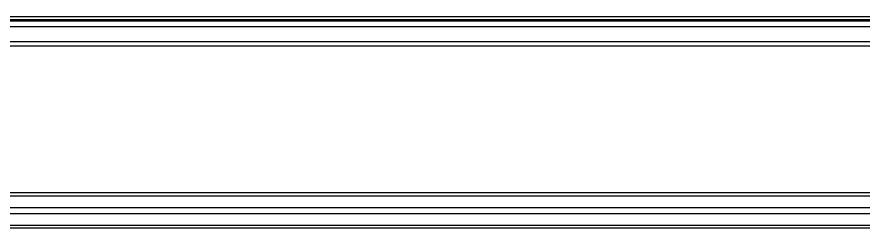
# Model space of a CAD drawing. Header units: millimetres. Extents: x 21899 to 38731, y -5425 to 3612.
# Drawn here: x 33506.3 to 33722.3, y -2896.5 to -2842.6 of the extents above; entities that cross this region are included whole.
import ezdxf

# ---------------------------------------------------------------- set-up
doc = ezdxf.new("R2010")
doc.units = ezdxf.units.MM

msp = doc.modelspace()

# ---------------------------------------------------------------- linework, layer by layer
at = {"color": 9, "linetype": 'Continuous'}
for p, q in [((34123.68, -2842.55), (31376.6, -2842.55)), ((34087.08, -2842.55), (31418.08, -2842.55)), ((34123.68, -2843.26), (31376.6, -2843.26)), ((31376.6, -2843.58), (34123.68, -2843.58)), ((34087.08, -2843.26), (31418.08, -2843.26)), ((31418.08, -2843.58), (34087.08, -2843.58)), ((31376.6, -2845), (34123.68, -2845)), ((31418.08, -2845), (34087.08, -2845)), ((31376.6, -2848.87), (34123.68, -2848.87)), ((31418.08, -2848.87), (34087.08, -2848.87)), ((34122.9, -2887.45), (31376.6, -2887.45)), ((34087.08, -2887.45), (31418.08, -2887.45)), ((31376.6, -2888.22), (34122.9, -2888.22)), ((31418.08, -2888.22), (34087.08, -2888.22)), ((31376.6, -2891.19), (34122.9, -2891.19)), ((31418.08, -2891.19), (34087.08, -2891.19)), ((31376.6, -2892.74), (34122.9, -2892.74)), ((31418.08, -2892.74), (34087.08, -2892.74)), ((31376.6, -2895.71), (34122.9, -2895.71)), ((34122.9, -2896.49), (31376.6, -2896.49)), ((31418.08, -2895.71), (34087.08, -2895.71)), ((34087.08, -2896.49), (31418.08, -2896.49))]:
    msp.add_line(p, q, dxfattribs=at)
at = {"color": 7, "linetype": 'Continuous'}
for p, q in [((31376.6, -2849.97), (34123.68, -2849.97)), ((31418.08, -2849.97), (34087.08, -2849.97))]:
    msp.add_line(p, q, dxfattribs=at)

doc.saveas('drawing.dxf')
